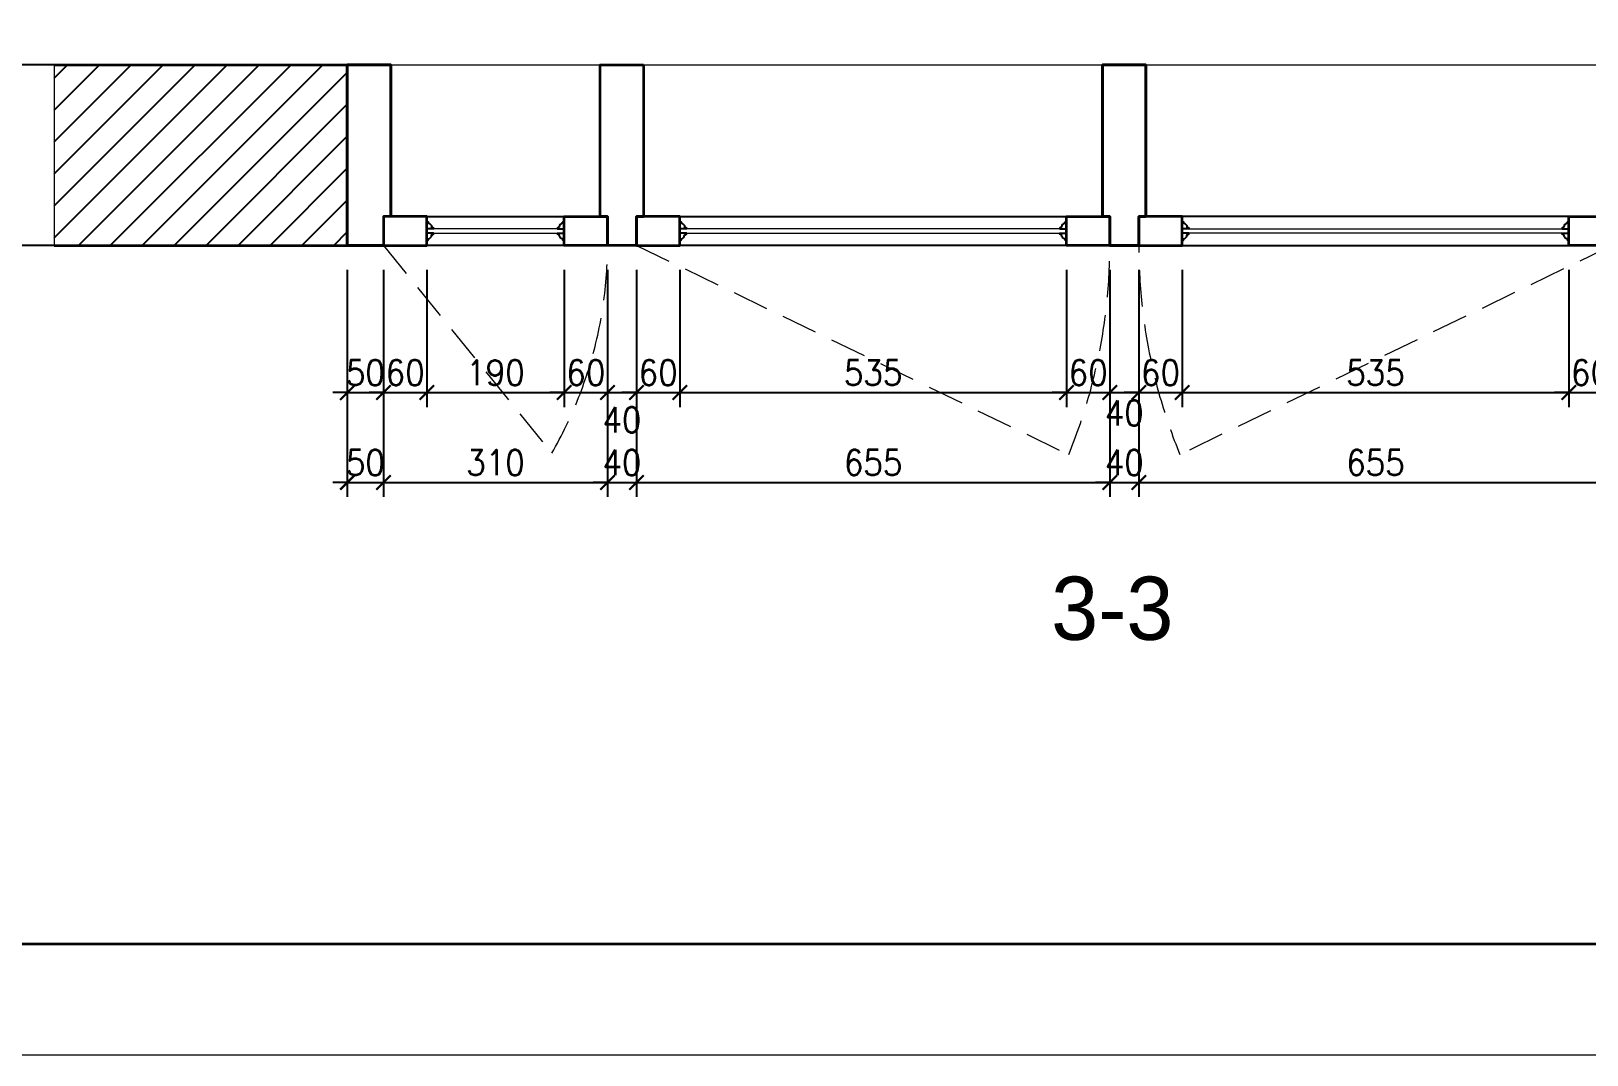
# Model space of a CAD drawing. Header units: millimetres. Extents: x -529782 to -142003, y -492574 to -273331.
# Drawn here: x -209251 to -207099, y -429971 to -428554 of the extents above; entities that cross this region are included whole.
import ezdxf

# ---------------------------------------------------------------- set-up
doc = ezdxf.new("R2010")
doc.units = ezdxf.units.MM
doc.header["$LTSCALE"] = 500
doc.header["$MEASUREMENT"] = 0
doc.header["$PDMODE"] = 3
doc.linetypes.add('HIDDEN', pattern=[0.375, 0.25, -0.125])
doc.layers.get('0').update_dxf_attribs({"linetype": 'CONTINUOUS', "lineweight": 13})
doc.layers.get('Defpoints').update_dxf_attribs({"color": 255, "linetype": 'CONTINUOUS', "lineweight": 13})
for name, color, linetype, lineweight in [('1.cat 30', 30, 'CONTINUOUS', 35), ('2.thay 145', 145, 'CONTINUOUS', 18), ('3.manh 08', 8, 'CONTINUOUS', 9), ('6.khuat 75', 75, 'HIDDEN', 18), ('9.text \xad white', 7, 'CONTINUOUS', 15), ('CA.dim 08', 251, 'CONTINUOUS', 13)]:
    doc.layers.add(name, color=color, linetype=linetype, lineweight=lineweight)
for name, color, linetype in [('HACH', 250, 'CONTINUOUS'), ('HATCH', 150, 'CONTINUOUS'), ('THAY', 7, 'CONTINUOUS')]:
    doc.layers.add(name, color=color, linetype=linetype)
doc.styles.add('CA.JSC1', font='')
doc.styles.get("Standard").update_dxf_attribs({"font": 'txt.shx', "width": 0.9})
doc.styles.get('CA.JSC1').set_extended_font_data('.VnAvantH')
doc.dimstyles.new('CA 20', dxfattribs={"dimscale": 0, "dimtxt": 35, "dimasz": 20, "dimexe": 20, "dimexo": 0, "dimgap": 10, "dimtad": 1, "dimdec": 0, "dimzin": 0, "dimdsep": 46, "dimtxsty": 'Standard', "dimblk": 'ARCHTICK', "dimcen": 0.09, "dimdle": 20, "dimclrd": 256, "dimclre": 256, "dimclrt": 7, "dimadec": 0, "dimazin": 0, "dimtfac": 1, "dimtdec": 0, "dimtix": 1, "dimtmove": 2, "dimatfit": 3, "dimldrblk": 'DOT', "dimfxl": 1, "dimtolj": 1, "dimtzin": 0, "dimarcsym": 0})

# ---------------------------------------------------------------- blocks, each defined once
blk = doc.blocks.new('khung co loan')
at = {"layer": '1.cat 30'}
blk.add_lwpolyline([(1158.3, -14553.5), (1158.3, -303.5), (20658.3, -303.5), (20658.3, -14553.5)], close=True, dxfattribs=at)
at = {"layer": '3.manh 08'}
blk.add_lwpolyline([(0, -14850), (21000, -14850), (21000, 0), (0, 0)], close=True, dxfattribs=at)
blk = doc.blocks.new('_ArchTick')
at = {"color": 1, "linetype": 'ByBlock', "const_width": 0.15}
blk.add_lwpolyline([(-0.5, -0.5), (0.5, 0.5)], dxfattribs=at)
blk = doc.blocks.new('*D1534')
at = {"layer": 'CA.dim 08', "lineweight": -2, "transparency": 16777216}
for p, q in [((-209427.8, -428581), (-209427.8, -428871)), ((-208934.6, -428601), (-209447.8, -428601)), ((-208934.6, -428851), (-209447.8, -428851))]:
    blk.add_line(p, q, dxfattribs=at)
at = {"layer": 'Defpoints', "color": 0, "transparency": 16777216}
for p in [(-208934.6, -428601), (-209427.8, -428851), (-208934.6, -428851)]:
    blk.add_point(p, dxfattribs=at)
at = {"layer": 'CA.dim 08', "lineweight": -2, "transparency": 16777216, "xscale": 20, "yscale": 20, "zscale": 20}
for p, rotation in [((-209427.8, -428601), 90), ((-209427.8, -428851), 270)]:
    blk.add_blockref('_ArchTick', p, dxfattribs=dict(at, rotation=rotation))
at = {"layer": 'CA.dim 08', "color": 7, "transparency": 16777216, "insert": (-209455.3, -428726), "char_height": 35, "attachment_point": 5, "rotation": 90}
blk.add_mtext('\\A1;250', dxfattribs=at)
blk = doc.blocks.new('_DOT')
at = {"color": 1, "linetype": 'ByBlock'}
blk.add_line((-0.5, 0), (-1, 0), dxfattribs=at)
at = {"color": 1, "linetype": 'ByBlock', "const_width": 0.5}
blk.add_lwpolyline([(-0.25, 0, 1), (0.25, 0, 1)], format="xyb", close=True, dxfattribs=at)
blk = doc.blocks.new('*D1546')
at = {"layer": 'CA.dim 08', "lineweight": -2, "transparency": 16777216}
for p, q in [((-208813.8, -428884.8), (-208813.8, -429074.7)), ((-208763.8, -428884.8), (-208763.8, -429074.7)), ((-208813.8, -429054.7), (-208833.8, -429054.7)), ((-208813.8, -429054.7), (-208763.8, -429054.7)), ((-208763.8, -429054.7), (-208743.8, -429054.7))]:
    blk.add_line(p, q, dxfattribs=at)
at = {"layer": 'Defpoints', "color": 0, "transparency": 16777216}
for p in [(-208813.8, -428884.8), (-208763.8, -428884.8), (-208763.8, -429054.7)]:
    blk.add_point(p, dxfattribs=at)
at = {"layer": 'CA.dim 08', "lineweight": -2, "transparency": 16777216, "xscale": 20, "yscale": 20, "zscale": 20}
blk.add_blockref('_ArchTick', (-208813.8, -429054.7), dxfattribs=at)
at = {"layer": 'CA.dim 08', "lineweight": -2, "transparency": 16777216, "xscale": 20, "yscale": 20, "zscale": 20, "rotation": 180}
blk.add_blockref('_ArchTick', (-208763.8, -429054.7), dxfattribs=at)
at = {"layer": 'CA.dim 08', "color": 7, "transparency": 16777216, "insert": (-208788.8, -429027.2), "char_height": 35, "attachment_point": 5}
blk.add_mtext('\\A1;50', dxfattribs=at)
blk = doc.blocks.new('*D1547')
at = {"layer": 'CA.dim 08', "lineweight": -2, "transparency": 16777216}
for p, q in [((-208763.8, -428884.8), (-208763.8, -429074.7)), ((-208703.8, -428884.8), (-208703.8, -429074.7)), ((-208763.8, -429054.7), (-208783.8, -429054.7)), ((-208763.8, -429054.7), (-208703.8, -429054.7)), ((-208703.8, -429054.7), (-208683.8, -429054.7))]:
    blk.add_line(p, q, dxfattribs=at)
at = {"layer": 'Defpoints', "color": 0, "transparency": 16777216}
for p in [(-208763.8, -428884.8), (-208703.8, -428884.8), (-208703.8, -429054.7)]:
    blk.add_point(p, dxfattribs=at)
at = {"layer": 'CA.dim 08', "lineweight": -2, "transparency": 16777216, "xscale": 20, "yscale": 20, "zscale": 20}
blk.add_blockref('_ArchTick', (-208763.8, -429054.7), dxfattribs=at)
at = {"layer": 'CA.dim 08', "lineweight": -2, "transparency": 16777216, "xscale": 20, "yscale": 20, "zscale": 20, "rotation": 180}
blk.add_blockref('_ArchTick', (-208703.8, -429054.7), dxfattribs=at)
at = {"layer": 'CA.dim 08', "color": 7, "transparency": 16777216, "insert": (-208733.8, -429027.2), "char_height": 35, "attachment_point": 5}
blk.add_mtext('\\A1;60', dxfattribs=at)
blk = doc.blocks.new('*D1548')
at = {"layer": 'CA.dim 08', "lineweight": -2, "transparency": 16777216}
for p, q in [((-208703.8, -428884.8), (-208703.8, -429074.7)), ((-208513.8, -428884.8), (-208513.8, -429074.7)), ((-208723.8, -429054.7), (-208493.8, -429054.7))]:
    blk.add_line(p, q, dxfattribs=at)
at = {"layer": 'Defpoints', "color": 0, "transparency": 16777216}
for p in [(-208703.8, -428884.8), (-208513.8, -428884.8), (-208513.8, -429054.7)]:
    blk.add_point(p, dxfattribs=at)
at = {"layer": 'CA.dim 08', "lineweight": -2, "transparency": 16777216, "xscale": 20, "yscale": 20, "zscale": 20, "rotation": 180}
blk.add_blockref('_ArchTick', (-208703.8, -429054.7), dxfattribs=at)
at = {"layer": 'CA.dim 08', "lineweight": -2, "transparency": 16777216, "xscale": 20, "yscale": 20, "zscale": 20}
blk.add_blockref('_ArchTick', (-208513.8, -429054.7), dxfattribs=at)
at = {"layer": 'CA.dim 08', "color": 7, "transparency": 16777216, "insert": (-208608.8, -429027.2), "char_height": 35, "attachment_point": 5}
blk.add_mtext('\\A1;190', dxfattribs=at)
blk = doc.blocks.new('*D1549')
at = {"layer": 'CA.dim 08', "lineweight": -2, "transparency": 16777216}
for p, q in [((-208513.8, -428884.8), (-208513.8, -429074.7)), ((-208453.8, -428884.8), (-208453.8, -429074.7)), ((-208513.8, -429054.7), (-208533.8, -429054.7)), ((-208513.8, -429054.7), (-208453.8, -429054.7)), ((-208453.8, -429054.7), (-208433.8, -429054.7))]:
    blk.add_line(p, q, dxfattribs=at)
at = {"layer": 'Defpoints', "color": 0, "transparency": 16777216}
for p in [(-208513.8, -428884.8), (-208453.8, -428884.8), (-208453.8, -429054.7)]:
    blk.add_point(p, dxfattribs=at)
at = {"layer": 'CA.dim 08', "lineweight": -2, "transparency": 16777216, "xscale": 20, "yscale": 20, "zscale": 20}
blk.add_blockref('_ArchTick', (-208513.8, -429054.7), dxfattribs=at)
at = {"layer": 'CA.dim 08', "lineweight": -2, "transparency": 16777216, "xscale": 20, "yscale": 20, "zscale": 20, "rotation": 180}
blk.add_blockref('_ArchTick', (-208453.8, -429054.7), dxfattribs=at)
at = {"layer": 'CA.dim 08', "color": 7, "transparency": 16777216, "insert": (-208483.8, -429027.2), "char_height": 35, "attachment_point": 5}
blk.add_mtext('\\A1;60', dxfattribs=at)
blk = doc.blocks.new('*D1550')
at = {"layer": 'CA.dim 08', "lineweight": -2, "transparency": 16777216}
for p, q in [((-208453.8, -428884.8), (-208453.8, -429074.7)), ((-208413.8, -428884.8), (-208413.8, -429074.7)), ((-208473.8, -429054.7), (-208393.8, -429054.7))]:
    blk.add_line(p, q, dxfattribs=at)
at = {"layer": 'Defpoints', "color": 0, "transparency": 16777216}
for p in [(-208453.8, -428884.8), (-208413.8, -428884.8), (-208413.8, -429054.7)]:
    blk.add_point(p, dxfattribs=at)
at = {"layer": 'CA.dim 08', "lineweight": -2, "transparency": 16777216, "xscale": 20, "yscale": 20, "zscale": 20, "rotation": 180}
blk.add_blockref('_ArchTick', (-208453.8, -429054.7), dxfattribs=at)
at = {"layer": 'CA.dim 08', "lineweight": -2, "transparency": 16777216, "xscale": 20, "yscale": 20, "zscale": 20}
blk.add_blockref('_ArchTick', (-208413.8, -429054.7), dxfattribs=at)
at = {"layer": 'CA.dim 08', "color": 7, "transparency": 16777216, "insert": (-208433.8, -429092.5), "char_height": 35, "attachment_point": 5}
blk.add_mtext('\\A1;40', dxfattribs=at)
blk = doc.blocks.new('*D1551')
at = {"layer": 'CA.dim 08', "lineweight": -2, "transparency": 16777216}
for p, q in [((-208413.8, -428884.8), (-208413.8, -429074.7)), ((-208353.8, -428884.8), (-208353.8, -429074.7)), ((-208413.8, -429054.7), (-208433.8, -429054.7)), ((-208413.8, -429054.7), (-208353.8, -429054.7)), ((-208353.8, -429054.7), (-208333.8, -429054.7))]:
    blk.add_line(p, q, dxfattribs=at)
at = {"layer": 'Defpoints', "color": 0, "transparency": 16777216}
for p in [(-208413.8, -428884.8), (-208353.8, -428884.8), (-208353.8, -429054.7)]:
    blk.add_point(p, dxfattribs=at)
at = {"layer": 'CA.dim 08', "lineweight": -2, "transparency": 16777216, "xscale": 20, "yscale": 20, "zscale": 20}
blk.add_blockref('_ArchTick', (-208413.8, -429054.7), dxfattribs=at)
at = {"layer": 'CA.dim 08', "lineweight": -2, "transparency": 16777216, "xscale": 20, "yscale": 20, "zscale": 20, "rotation": 180}
blk.add_blockref('_ArchTick', (-208353.8, -429054.7), dxfattribs=at)
at = {"layer": 'CA.dim 08', "color": 7, "transparency": 16777216, "insert": (-208383.8, -429027.2), "char_height": 35, "attachment_point": 5}
blk.add_mtext('\\A1;60', dxfattribs=at)
blk = doc.blocks.new('*D1552')
at = {"layer": 'CA.dim 08', "lineweight": -2, "transparency": 16777216}
for p, q in [((-208353.8, -428884.8), (-208353.8, -429074.7)), ((-207818.8, -428884.8), (-207818.8, -429074.7)), ((-208373.8, -429054.7), (-207798.8, -429054.7))]:
    blk.add_line(p, q, dxfattribs=at)
at = {"layer": 'Defpoints', "color": 0, "transparency": 16777216}
for p in [(-208353.8, -428884.8), (-207818.8, -428884.8), (-207818.8, -429054.7)]:
    blk.add_point(p, dxfattribs=at)
at = {"layer": 'CA.dim 08', "lineweight": -2, "transparency": 16777216, "xscale": 20, "yscale": 20, "zscale": 20, "rotation": 180}
blk.add_blockref('_ArchTick', (-208353.8, -429054.7), dxfattribs=at)
at = {"layer": 'CA.dim 08', "lineweight": -2, "transparency": 16777216, "xscale": 20, "yscale": 20, "zscale": 20}
blk.add_blockref('_ArchTick', (-207818.8, -429054.7), dxfattribs=at)
at = {"layer": 'CA.dim 08', "color": 7, "transparency": 16777216, "insert": (-208086.3, -429027.2), "char_height": 35, "attachment_point": 5}
blk.add_mtext('\\A1;535', dxfattribs=at)
blk = doc.blocks.new('*D1553')
at = {"layer": 'CA.dim 08', "lineweight": -2, "transparency": 16777216}
for p, q in [((-207818.8, -428884.8), (-207818.8, -429074.7)), ((-207758.8, -428884.8), (-207758.8, -429074.7)), ((-207818.8, -429054.7), (-207838.8, -429054.7)), ((-207818.8, -429054.7), (-207758.8, -429054.7)), ((-207758.8, -429054.7), (-207738.8, -429054.7))]:
    blk.add_line(p, q, dxfattribs=at)
at = {"layer": 'Defpoints', "color": 0, "transparency": 16777216}
for p in [(-207818.8, -428884.8), (-207758.8, -428884.8), (-207758.8, -429054.7)]:
    blk.add_point(p, dxfattribs=at)
at = {"layer": 'CA.dim 08', "lineweight": -2, "transparency": 16777216, "xscale": 20, "yscale": 20, "zscale": 20}
blk.add_blockref('_ArchTick', (-207818.8, -429054.7), dxfattribs=at)
at = {"layer": 'CA.dim 08', "lineweight": -2, "transparency": 16777216, "xscale": 20, "yscale": 20, "zscale": 20, "rotation": 180}
blk.add_blockref('_ArchTick', (-207758.8, -429054.7), dxfattribs=at)
at = {"layer": 'CA.dim 08', "color": 7, "transparency": 16777216, "insert": (-207788.8, -429027.2), "char_height": 35, "attachment_point": 5}
blk.add_mtext('\\A1;60', dxfattribs=at)
blk = doc.blocks.new('*D1554')
at = {"layer": 'CA.dim 08', "lineweight": -2, "transparency": 16777216}
for p, q in [((-207758.8, -428884.8), (-207758.8, -429074.7)), ((-207718.8, -428884.8), (-207718.8, -429074.7)), ((-207778.8, -429054.7), (-207698.8, -429054.7))]:
    blk.add_line(p, q, dxfattribs=at)
at = {"layer": 'Defpoints', "color": 0, "transparency": 16777216}
for p in [(-207758.8, -428884.8), (-207718.8, -428884.8), (-207718.8, -429054.7)]:
    blk.add_point(p, dxfattribs=at)
at = {"layer": 'CA.dim 08', "lineweight": -2, "transparency": 16777216, "xscale": 20, "yscale": 20, "zscale": 20, "rotation": 180}
blk.add_blockref('_ArchTick', (-207758.8, -429054.7), dxfattribs=at)
at = {"layer": 'CA.dim 08', "lineweight": -2, "transparency": 16777216, "xscale": 20, "yscale": 20, "zscale": 20}
blk.add_blockref('_ArchTick', (-207718.8, -429054.7), dxfattribs=at)
at = {"layer": 'CA.dim 08', "color": 7, "transparency": 16777216, "insert": (-207738.8, -429083), "char_height": 35, "attachment_point": 5}
blk.add_mtext('\\A1;40', dxfattribs=at)
blk = doc.blocks.new('*D1555')
at = {"layer": 'CA.dim 08', "lineweight": -2, "transparency": 16777216}
for p, q in [((-207718.8, -428884.8), (-207718.8, -429074.7)), ((-207658.8, -428884.8), (-207658.8, -429074.7)), ((-207718.8, -429054.7), (-207738.8, -429054.7)), ((-207718.8, -429054.7), (-207658.8, -429054.7)), ((-207658.8, -429054.7), (-207638.8, -429054.7))]:
    blk.add_line(p, q, dxfattribs=at)
at = {"layer": 'Defpoints', "color": 0, "transparency": 16777216}
for p in [(-207718.8, -428884.8), (-207658.8, -428884.8), (-207658.8, -429054.7)]:
    blk.add_point(p, dxfattribs=at)
at = {"layer": 'CA.dim 08', "lineweight": -2, "transparency": 16777216, "xscale": 20, "yscale": 20, "zscale": 20}
blk.add_blockref('_ArchTick', (-207718.8, -429054.7), dxfattribs=at)
at = {"layer": 'CA.dim 08', "lineweight": -2, "transparency": 16777216, "xscale": 20, "yscale": 20, "zscale": 20, "rotation": 180}
blk.add_blockref('_ArchTick', (-207658.8, -429054.7), dxfattribs=at)
at = {"layer": 'CA.dim 08', "color": 7, "transparency": 16777216, "insert": (-207688.8, -429027.2), "char_height": 35, "attachment_point": 5}
blk.add_mtext('\\A1;60', dxfattribs=at)
blk = doc.blocks.new('*D1556')
at = {"layer": 'CA.dim 08', "lineweight": -2, "transparency": 16777216}
for p, q in [((-207658.8, -428884.8), (-207658.8, -429074.7)), ((-207123.8, -428884.8), (-207123.8, -429074.7)), ((-207678.8, -429054.7), (-207103.8, -429054.7))]:
    blk.add_line(p, q, dxfattribs=at)
at = {"layer": 'Defpoints', "color": 0, "transparency": 16777216}
for p in [(-207658.8, -428884.8), (-207123.8, -428884.8), (-207123.8, -429054.7)]:
    blk.add_point(p, dxfattribs=at)
at = {"layer": 'CA.dim 08', "lineweight": -2, "transparency": 16777216, "xscale": 20, "yscale": 20, "zscale": 20, "rotation": 180}
blk.add_blockref('_ArchTick', (-207658.8, -429054.7), dxfattribs=at)
at = {"layer": 'CA.dim 08', "lineweight": -2, "transparency": 16777216, "xscale": 20, "yscale": 20, "zscale": 20}
blk.add_blockref('_ArchTick', (-207123.8, -429054.7), dxfattribs=at)
at = {"layer": 'CA.dim 08', "color": 7, "transparency": 16777216, "insert": (-207391.3, -429027.2), "char_height": 35, "attachment_point": 5}
blk.add_mtext('\\A1;535', dxfattribs=at)
blk = doc.blocks.new('*D1557')
at = {"layer": 'CA.dim 08', "lineweight": -2, "transparency": 16777216}
for p, q in [((-207123.8, -428884.8), (-207123.8, -429074.7)), ((-207063.8, -428884.8), (-207063.8, -429074.7)), ((-207123.8, -429054.7), (-207143.8, -429054.7)), ((-207123.8, -429054.7), (-207063.8, -429054.7)), ((-207063.8, -429054.7), (-207043.8, -429054.7))]:
    blk.add_line(p, q, dxfattribs=at)
at = {"layer": 'Defpoints', "color": 0, "transparency": 16777216}
for p in [(-207123.8, -428884.8), (-207063.8, -428884.8), (-207063.8, -429054.7)]:
    blk.add_point(p, dxfattribs=at)
at = {"layer": 'CA.dim 08', "lineweight": -2, "transparency": 16777216, "xscale": 20, "yscale": 20, "zscale": 20}
blk.add_blockref('_ArchTick', (-207123.8, -429054.7), dxfattribs=at)
at = {"layer": 'CA.dim 08', "lineweight": -2, "transparency": 16777216, "xscale": 20, "yscale": 20, "zscale": 20, "rotation": 180}
blk.add_blockref('_ArchTick', (-207063.8, -429054.7), dxfattribs=at)
at = {"layer": 'CA.dim 08', "color": 7, "transparency": 16777216, "insert": (-207093.8, -429027.2), "char_height": 35, "attachment_point": 5}
blk.add_mtext('\\A1;60', dxfattribs=at)
blk = doc.blocks.new('*D1563')
at = {"layer": 'CA.dim 08', "lineweight": -2, "transparency": 16777216}
for p, q in [((-208763.8, -428884.8), (-208763.8, -429199.2)), ((-208453.8, -428884.8), (-208453.8, -429199.2)), ((-208783.8, -429179.2), (-208433.8, -429179.2))]:
    blk.add_line(p, q, dxfattribs=at)
at = {"layer": 'Defpoints', "color": 0, "transparency": 16777216}
for p in [(-208763.8, -428884.8), (-208453.8, -428884.8), (-208453.8, -429179.2)]:
    blk.add_point(p, dxfattribs=at)
at = {"layer": 'CA.dim 08', "lineweight": -2, "transparency": 16777216, "xscale": 20, "yscale": 20, "zscale": 20, "rotation": 180}
blk.add_blockref('_ArchTick', (-208763.8, -429179.2), dxfattribs=at)
at = {"layer": 'CA.dim 08', "lineweight": -2, "transparency": 16777216, "xscale": 20, "yscale": 20, "zscale": 20}
blk.add_blockref('_ArchTick', (-208453.8, -429179.2), dxfattribs=at)
at = {"layer": 'CA.dim 08', "color": 7, "transparency": 16777216, "insert": (-208608.8, -429151.7), "char_height": 35, "attachment_point": 5}
blk.add_mtext('\\A1;310', dxfattribs=at)
blk = doc.blocks.new('*D1564')
at = {"layer": 'CA.dim 08', "lineweight": -2, "transparency": 16777216}
for p, q in [((-208453.8, -428884.8), (-208453.8, -429199.2)), ((-208413.8, -428884.8), (-208413.8, -429199.2)), ((-208453.8, -429179.2), (-208473.8, -429179.2)), ((-208453.8, -429179.2), (-208413.8, -429179.2)), ((-208413.8, -429179.2), (-208393.8, -429179.2))]:
    blk.add_line(p, q, dxfattribs=at)
at = {"layer": 'Defpoints', "color": 0, "transparency": 16777216}
for p in [(-208453.8, -428884.8), (-208413.8, -428884.8), (-208413.8, -429179.2)]:
    blk.add_point(p, dxfattribs=at)
at = {"layer": 'CA.dim 08', "lineweight": -2, "transparency": 16777216, "xscale": 20, "yscale": 20, "zscale": 20}
blk.add_blockref('_ArchTick', (-208453.8, -429179.2), dxfattribs=at)
at = {"layer": 'CA.dim 08', "lineweight": -2, "transparency": 16777216, "xscale": 20, "yscale": 20, "zscale": 20, "rotation": 180}
blk.add_blockref('_ArchTick', (-208413.8, -429179.2), dxfattribs=at)
at = {"layer": 'CA.dim 08', "color": 7, "transparency": 16777216, "insert": (-208433.8, -429151.7), "char_height": 35, "attachment_point": 5}
blk.add_mtext('\\A1;40', dxfattribs=at)
blk = doc.blocks.new('*D1565')
at = {"layer": 'CA.dim 08', "lineweight": -2, "transparency": 16777216}
for p, q in [((-208413.8, -428884.8), (-208413.8, -429199.2)), ((-207758.8, -428884.8), (-207758.8, -429199.2)), ((-208433.8, -429179.2), (-207738.8, -429179.2))]:
    blk.add_line(p, q, dxfattribs=at)
at = {"layer": 'Defpoints', "color": 0, "transparency": 16777216}
for p in [(-208413.8, -428884.8), (-207758.8, -428884.8), (-207758.8, -429179.2)]:
    blk.add_point(p, dxfattribs=at)
at = {"layer": 'CA.dim 08', "lineweight": -2, "transparency": 16777216, "xscale": 20, "yscale": 20, "zscale": 20, "rotation": 180}
blk.add_blockref('_ArchTick', (-208413.8, -429179.2), dxfattribs=at)
at = {"layer": 'CA.dim 08', "lineweight": -2, "transparency": 16777216, "xscale": 20, "yscale": 20, "zscale": 20}
blk.add_blockref('_ArchTick', (-207758.8, -429179.2), dxfattribs=at)
at = {"layer": 'CA.dim 08', "color": 7, "transparency": 16777216, "insert": (-208086.3, -429151.7), "char_height": 35, "attachment_point": 5}
blk.add_mtext('\\A1;655', dxfattribs=at)
blk = doc.blocks.new('*D1566')
at = {"layer": 'CA.dim 08', "lineweight": -2, "transparency": 16777216}
for p, q in [((-207758.8, -428884.8), (-207758.8, -429199.2)), ((-207718.8, -428884.8), (-207718.8, -429199.2)), ((-207758.8, -429179.2), (-207778.8, -429179.2)), ((-207758.8, -429179.2), (-207718.8, -429179.2)), ((-207718.8, -429179.2), (-207698.8, -429179.2))]:
    blk.add_line(p, q, dxfattribs=at)
at = {"layer": 'Defpoints', "color": 0, "transparency": 16777216}
for p in [(-207758.8, -428884.8), (-207718.8, -428884.8), (-207718.8, -429179.2)]:
    blk.add_point(p, dxfattribs=at)
at = {"layer": 'CA.dim 08', "lineweight": -2, "transparency": 16777216, "xscale": 20, "yscale": 20, "zscale": 20}
blk.add_blockref('_ArchTick', (-207758.8, -429179.2), dxfattribs=at)
at = {"layer": 'CA.dim 08', "lineweight": -2, "transparency": 16777216, "xscale": 20, "yscale": 20, "zscale": 20, "rotation": 180}
blk.add_blockref('_ArchTick', (-207718.8, -429179.2), dxfattribs=at)
at = {"layer": 'CA.dim 08', "color": 7, "transparency": 16777216, "insert": (-207738.8, -429151.7), "char_height": 35, "attachment_point": 5}
blk.add_mtext('\\A1;40', dxfattribs=at)
blk = doc.blocks.new('*D1567')
at = {"layer": 'CA.dim 08', "lineweight": -2, "transparency": 16777216}
for p, q in [((-207718.8, -428884.8), (-207718.8, -429199.2)), ((-207063.8, -428884.8), (-207063.8, -429199.2)), ((-207738.8, -429179.2), (-207043.8, -429179.2))]:
    blk.add_line(p, q, dxfattribs=at)
at = {"layer": 'Defpoints', "color": 0, "transparency": 16777216}
for p in [(-207718.8, -428884.8), (-207063.8, -428884.8), (-207063.8, -429179.2)]:
    blk.add_point(p, dxfattribs=at)
at = {"layer": 'CA.dim 08', "lineweight": -2, "transparency": 16777216, "xscale": 20, "yscale": 20, "zscale": 20, "rotation": 180}
blk.add_blockref('_ArchTick', (-207718.8, -429179.2), dxfattribs=at)
at = {"layer": 'CA.dim 08', "lineweight": -2, "transparency": 16777216, "xscale": 20, "yscale": 20, "zscale": 20}
blk.add_blockref('_ArchTick', (-207063.8, -429179.2), dxfattribs=at)
at = {"layer": 'CA.dim 08', "color": 7, "transparency": 16777216, "insert": (-207391.3, -429151.7), "char_height": 35, "attachment_point": 5}
blk.add_mtext('\\A1;655', dxfattribs=at)
blk = doc.blocks.new('*D1571')
at = {"layer": 'CA.dim 08', "lineweight": -2, "transparency": 16777216}
for p, q in [((-208813.8, -428884.8), (-208813.8, -429199.2)), ((-208763.8, -428884.8), (-208763.8, -429199.2)), ((-208813.8, -429179.2), (-208833.8, -429179.2)), ((-208813.8, -429179.2), (-208763.8, -429179.2)), ((-208763.8, -429179.2), (-208743.8, -429179.2))]:
    blk.add_line(p, q, dxfattribs=at)
at = {"layer": 'Defpoints', "color": 0, "transparency": 16777216}
for p in [(-208813.8, -428884.8), (-208763.8, -428884.8), (-208763.8, -429179.2)]:
    blk.add_point(p, dxfattribs=at)
at = {"layer": 'CA.dim 08', "lineweight": -2, "transparency": 16777216, "xscale": 20, "yscale": 20, "zscale": 20}
blk.add_blockref('_ArchTick', (-208813.8, -429179.2), dxfattribs=at)
at = {"layer": 'CA.dim 08', "lineweight": -2, "transparency": 16777216, "xscale": 20, "yscale": 20, "zscale": 20, "rotation": 180}
blk.add_blockref('_ArchTick', (-208763.8, -429179.2), dxfattribs=at)
at = {"layer": 'CA.dim 08', "color": 7, "transparency": 16777216, "insert": (-208788.8, -429151.7), "char_height": 35, "attachment_point": 5}
blk.add_mtext('\\A1;50', dxfattribs=at)

msp = doc.modelspace()

# ---------------------------------------------------------------- hatches: boundary and pattern name
at = {"layer": 'HACH'}
h = msp.add_hatch(dxfattribs=at)
h.set_pattern_fill('ANSI31', color=256, scale=250, style=0)
h.set_pattern_definition([(45, (-15549.51, 12493.73), (-22.097087, 22.097087), [])])
h.paths.add_polyline_path([(-208813.8, -427610.5), (-208813.8, -427360.5), (-209219.5, -427360.5), (-209219.5, -427610.5)])
h.paths.add_polyline_path([(-206663.8, -427360.5), (-206663.8, -427610.5), (-206218.3, -427610.5), (-206218.3, -427360.5)])
h.paths.add_polyline_path([(-206663.8, -428601), (-206663.8, -428851), (-206218.3, -428851), (-206218.3, -428601)])
h.paths.add_polyline_path([(-208813.8, -428851), (-208813.8, -428601), (-209219.5, -428601), (-209219.5, -428851)])

# ---------------------------------------------------------------- linework, layer by layer
at = {"layer": '1.cat 30', "ltscale": 4}
for p, q in [((-209219.5, -428601), (-208813.8, -428601)), ((-208813.8, -428601), (-208813.8, -428851)), ((-208813.8, -428601), (-208813.8, -428851)), ((-208813.8, -428601), (-208813.8, -428851)), ((-209219.5, -428851), (-208813.8, -428851))]:
    msp.add_line(p, q, dxfattribs=at)
for points in [[(-208753.8, -428811), (-208753.8, -428601), (-208813.8, -428601), (-208813.8, -428851), (-208763.8, -428851)], [(-208763.8, -428851), (-208813.8, -428851), (-208813.8, -428601), (-208753.8, -428601), (-208753.8, -428811)], [(-208463.8, -428811), (-208463.8, -428601), (-208403.8, -428601)], [(-208403.8, -428601), (-208403.8, -428811)], [(-207768.8, -428601), (-207768.8, -428811)], [(-207708.8, -428811), (-207708.8, -428601), (-207768.8, -428601)], [(-207768.8, -428811), (-207768.8, -428601), (-207708.8, -428601)], [(-207708.8, -428601), (-207708.8, -428811)], [(-208703.8, -428828), (-208703.8, -428811), (-208763.8, -428811), (-208763.8, -428851), (-208703.8, -428851), (-208703.8, -428828)], [(-208753.8, -428811), (-208763.8, -428811), (-208763.8, -428851)], [(-208513.8, -428828), (-208513.8, -428811), (-208453.8, -428811), (-208453.8, -428851), (-208513.8, -428851), (-208513.8, -428828)], [(-208453.8, -428851), (-208453.8, -428811), (-208463.8, -428811)], [(-208413.8, -428851), (-208413.8, -428811), (-208403.8, -428811)], [(-208353.8, -428828), (-208353.8, -428811), (-208413.8, -428811), (-208413.8, -428851), (-208353.8, -428851), (-208353.8, -428828)], [(-208403.8, -428811), (-208413.8, -428811), (-208413.8, -428851)], [(-207818.8, -428828), (-207818.8, -428811), (-207758.8, -428811), (-207758.8, -428851), (-207818.8, -428851), (-207818.8, -428828)], [(-207758.8, -428851), (-207758.8, -428811), (-207768.8, -428811)], [(-207758.8, -428851), (-207758.8, -428811), (-207768.8, -428811)], [(-207758.8, -428851), (-207758.8, -428811), (-207768.8, -428811)], [(-207758.8, -428851), (-207758.8, -428811), (-207768.8, -428811)], [(-207758.8, -428851), (-207758.8, -428811), (-207768.8, -428811)], [(-207718.8, -428851), (-207718.8, -428811), (-207708.8, -428811)], [(-207718.8, -428851), (-207718.8, -428811), (-207708.8, -428811)], [(-207658.8, -428828), (-207658.8, -428811), (-207718.8, -428811), (-207718.8, -428851), (-207658.8, -428851), (-207658.8, -428828)], [(-207718.8, -428851), (-207718.8, -428811), (-207708.8, -428811)], [(-207718.8, -428851), (-207718.8, -428811), (-207708.8, -428811)], [(-207718.8, -428851), (-207718.8, -428811), (-207708.8, -428811)], [(-207123.8, -428828), (-207123.8, -428811), (-207063.8, -428811), (-207063.8, -428851), (-207123.8, -428851), (-207123.8, -428828)], [(-208413.8, -428851), (-208453.8, -428851)], [(-207758.8, -428851), (-207718.8, -428851)], [(-207718.8, -428851), (-207758.8, -428851)], [(-207718.8, -428851), (-207758.8, -428851)], [(-207758.8, -428851), (-207718.8, -428851)]]:
    msp.add_lwpolyline(points, dxfattribs=at)
at = {"layer": '6.khuat 75', "ltscale": 0.4}
for p, q in [((-208763.8, -428851), (-208531, -429138.7)), ((-208413.8, -428851), (-207815.7, -429140.6)), ((-207063.8, -428851), (-207661.9, -429140.6))]:
    msp.add_line(p, q, dxfattribs=at)
for centre, radius, start, end in [((-209028.8, -428851), 575, 329.9789, 3.989), ((-208523.8, -428851), 765, 337.7584, 2.9972), ((-206953.8, -428851), 765, 177.0028, 202.2416)]:
    msp.add_arc(centre, radius, start, end, dxfattribs=at)
at = {"layer": 'CA.dim 08'}
for p, q in [((-209219.5, -428601), (-209219.5, -428851)), ((-208753.8, -428601), (-206723.8, -428601))]:
    msp.add_line(p, q, dxfattribs=at)
for points in [[(-208513.8, -428828), (-208513.8, -428828), (-208703.8, -428828), (-208703.8, -428828), (-208703.8, -428834.2), (-208703.8, -428834.2), (-208513.8, -428834.2), (-208513.8, -428834.2)], [(-207818.8, -428828), (-207818.8, -428828), (-208353.8, -428828), (-208353.8, -428828), (-208353.8, -428834.2), (-208353.8, -428834.2), (-207818.8, -428834.2), (-207818.8, -428834.2)], [(-207658.8, -428828), (-207658.8, -428828), (-207123.8, -428828), (-207123.8, -428828), (-207123.8, -428834.2), (-207123.8, -428834.2), (-207658.8, -428834.2), (-207658.8, -428834.2)]]:
    msp.add_lwpolyline(points, close=True, dxfattribs=at)
at = {"layer": 'HATCH', "ltscale": 4}
for points in [[(-208703.8, -428828), (-208703.8, -428818.3), (-208702, -428818.3), (-208702, -428820, -0.386896), (-208697.2, -428825.6), (-208696, -428825.6), (-208696, -428826.5), (-208694.7, -428826.5), (-208694.7, -428828), (-208703.8, -428828)], [(-208703.8, -428834.2), (-208703.8, -428843.8), (-208702, -428843.8), (-208702, -428842.1, 0.386896), (-208697.2, -428836.6), (-208696, -428836.6), (-208696, -428835.6), (-208694.7, -428835.6), (-208694.7, -428834.2), (-208703.8, -428834.2)], [(-208513.8, -428828), (-208513.8, -428818.3), (-208515.7, -428818.3), (-208515.7, -428820, 0.386896), (-208520.5, -428825.6), (-208521.6, -428825.6), (-208521.6, -428826.5), (-208522.9, -428826.5), (-208522.9, -428828), (-208513.8, -428828)], [(-208513.8, -428834.2), (-208513.8, -428843.8), (-208515.7, -428843.8), (-208515.7, -428842.1, -0.386896), (-208520.5, -428836.6), (-208521.6, -428836.6), (-208521.6, -428835.6), (-208522.9, -428835.6), (-208522.9, -428834.2), (-208513.8, -428834.2)], [(-208353.8, -428828), (-208353.8, -428818.3), (-208352, -428818.3), (-208352, -428820, -0.386896), (-208347.2, -428825.6), (-208346, -428825.6), (-208346, -428826.5), (-208344.7, -428826.5), (-208344.7, -428828), (-208353.8, -428828)], [(-208353.8, -428834.2), (-208353.8, -428843.8), (-208352, -428843.8), (-208352, -428842.1, 0.386896), (-208347.2, -428836.6), (-208346, -428836.6), (-208346, -428835.6), (-208344.7, -428835.6), (-208344.7, -428834.2), (-208353.8, -428834.2)], [(-207818.8, -428828), (-207818.8, -428818.3), (-207820.7, -428818.3), (-207820.7, -428820, 0.386896), (-207825.5, -428825.6), (-207826.6, -428825.6), (-207826.6, -428826.5), (-207827.9, -428826.5), (-207827.9, -428828), (-207818.8, -428828)], [(-207818.8, -428834.2), (-207818.8, -428843.8), (-207820.7, -428843.8), (-207820.7, -428842.1, -0.386896), (-207825.5, -428836.6), (-207826.6, -428836.6), (-207826.6, -428835.6), (-207827.9, -428835.6), (-207827.9, -428834.2), (-207818.8, -428834.2)], [(-207658.8, -428828), (-207658.8, -428818.3), (-207657, -428818.3), (-207657, -428820, -0.386896), (-207652.2, -428825.6), (-207651, -428825.6), (-207651, -428826.5), (-207649.7, -428826.5), (-207649.7, -428828), (-207658.8, -428828)], [(-207658.8, -428834.2), (-207658.8, -428843.8), (-207657, -428843.8), (-207657, -428842.1, 0.386896), (-207652.2, -428836.6), (-207651, -428836.6), (-207651, -428835.6), (-207649.7, -428835.6), (-207649.7, -428834.2), (-207658.8, -428834.2)], [(-207123.8, -428828), (-207123.8, -428818.3), (-207125.7, -428818.3), (-207125.7, -428820, 0.386896), (-207130.5, -428825.6), (-207131.6, -428825.6), (-207131.6, -428826.5), (-207132.9, -428826.5), (-207132.9, -428828), (-207123.8, -428828)], [(-207123.8, -428834.2), (-207123.8, -428843.8), (-207125.7, -428843.8), (-207125.7, -428842.1, -0.386896), (-207130.5, -428836.6), (-207131.6, -428836.6), (-207131.6, -428835.6), (-207132.9, -428835.6), (-207132.9, -428834.2), (-207123.8, -428834.2)]]:
    msp.add_lwpolyline(points, format="xyb", dxfattribs=at)
at = {"layer": 'THAY'}
for points in [[(-208703.8, -428811), (-208703.8, -428811), (-208513.8, -428811), (-208513.8, -428811), (-208513.8, -428851), (-208513.8, -428851), (-208703.8, -428851), (-208703.8, -428851)], [(-208353.8, -428811), (-208353.8, -428811), (-207818.8, -428811), (-207818.8, -428811), (-207818.8, -428851), (-207818.8, -428851), (-208353.8, -428851), (-208353.8, -428851)], [(-207123.8, -428811), (-207123.8, -428811), (-207658.8, -428811), (-207658.8, -428811), (-207658.8, -428851), (-207658.8, -428851), (-207123.8, -428851), (-207123.8, -428851)]]:
    msp.add_lwpolyline(points, close=True, dxfattribs=at)

# ---------------------------------------------------------------- block references
at = {"layer": '2.thay 145', "xscale": 0.5174686212558299, "yscale": 0.5174686212558299, "zscale": 0.5174686212558299}
msp.add_blockref('khung co loan', (-211227.5, -422287.1), dxfattribs=at)

# ---------------------------------------------------------------- texts
at = {"layer": '9.text \xad white', "style": 'CA.JSC1'}
msp.add_text('3-3', height=87.5, dxfattribs=at).set_placement((-207840, -429397))

# ---------------------------------------------------------------- dimensions: what is measured, and where the dimension line sits
at = {"layer": 'CA.dim 08'}
dim = msp.add_linear_dim(base=(-209427.8, -428851), p1=(-208934.6, -428601), p2=(-208934.6, -428851), angle=90, dimstyle='CA 20', override={"dimscale": 1}, dxfattribs=at)
dim.commit()
dim.dimension.update_dxf_attribs({"geometry": '*D1534', "text_midpoint": (-209455.3, -428726)})
for base, p1, p2, picture, middle in [((-208763.8, -429054.7), (-208813.8, -428884.8), (-208763.8, -428884.8), '*D1546', (-208788.8, -429027.2)), ((-208763.8, -429179.2), (-208813.8, -428884.8), (-208763.8, -428884.8), '*D1571', (-208788.8, -429151.7)), ((-208703.8, -429054.7), (-208763.8, -428884.8), (-208703.8, -428884.8), '*D1547', (-208733.8, -429027.2)), ((-208453.8, -429179.2), (-208763.8, -428884.8), (-208453.8, -428884.8), '*D1563', (-208608.8, -429151.7)), ((-208513.8, -429054.7), (-208703.8, -428884.8), (-208513.8, -428884.8), '*D1548', (-208608.8, -429027.2)), ((-208453.8, -429054.7), (-208513.8, -428884.8), (-208453.8, -428884.8), '*D1549', (-208483.8, -429027.2)), ((-208413.8, -429179.2), (-208453.8, -428884.8), (-208413.8, -428884.8), '*D1564', (-208433.8, -429151.7)), ((-208353.8, -429054.7), (-208413.8, -428884.8), (-208353.8, -428884.8), '*D1551', (-208383.8, -429027.2)), ((-207758.8, -429179.2), (-208413.8, -428884.8), (-207758.8, -428884.8), '*D1565', (-208086.3, -429151.7)), ((-207818.8, -429054.7), (-208353.8, -428884.8), (-207818.8, -428884.8), '*D1552', (-208086.3, -429027.2)), ((-207758.8, -429054.7), (-207818.8, -428884.8), (-207758.8, -428884.8), '*D1553', (-207788.8, -429027.2)), ((-207718.8, -429179.2), (-207758.8, -428884.8), (-207718.8, -428884.8), '*D1566', (-207738.8, -429151.7)), ((-207658.8, -429054.7), (-207718.8, -428884.8), (-207658.8, -428884.8), '*D1555', (-207688.8, -429027.2)), ((-207063.8, -429179.2), (-207718.8, -428884.8), (-207063.8, -428884.8), '*D1567', (-207391.3, -429151.7)), ((-207123.8, -429054.7), (-207658.8, -428884.8), (-207123.8, -428884.8), '*D1556', (-207391.3, -429027.2)), ((-207063.8, -429054.7), (-207123.8, -428884.8), (-207063.8, -428884.8), '*D1557', (-207093.8, -429027.2))]:
    dim = msp.add_linear_dim(base=base, p1=p1, p2=p2, dimstyle='CA 20', override={"dimscale": 1}, dxfattribs=at)
    dim.commit()
    dim.dimension.update_dxf_attribs({"geometry": picture, "text_midpoint": middle})
for base, p1, p2, picture, middle in [((-208413.8, -429054.7), (-208453.8, -428884.8), (-208413.8, -428884.8), '*D1550', (-208433.8, -429092.5)), ((-207718.8, -429054.7), (-207758.8, -428884.8), (-207718.8, -428884.8), '*D1554', (-207738.8, -429083))]:
    dim = msp.add_linear_dim(base=base, p1=p1, p2=p2, dimstyle='CA 20', override={"dimscale": 1}, dxfattribs=at)
    dim.commit()
    dim.dimension.update_dxf_attribs({"geometry": picture, "text_midpoint": middle, "dimtype": 160})

doc.saveas('drawing.dxf')
